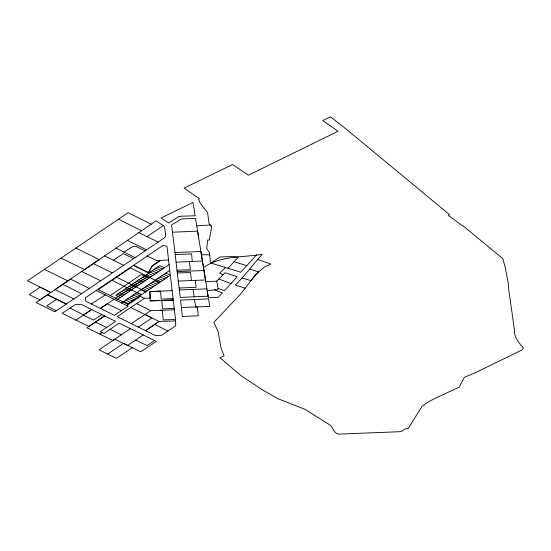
<?xml version="1.0" encoding="UTF-8"?>
<svg xmlns="http://www.w3.org/2000/svg" width="551" height="551" viewBox="0 0 551 551"><rect width="100%" height="100%" fill="white"/><g stroke="black" fill="none" stroke-linecap="round" stroke-linejoin="round"><path stroke-width="0.83" d="M196.728 225.834L210.262 224.98L211.646 226.681L209.311 240.133L207.72 240.022L206.715 248.418L209.58 253.129L209.738 254.893L201.397 254.727L200.881 251.525L174.97 252.53L171.575 224.939L181.692 218.912L195.564 218.416L205.502 279.97L178.262 281.079L174.97 252.53M245.154 288.173L235.298 285.046C245.133 275.548 253.026 264.349 262.248 254.328C242.667 257.654 220.393 255.423 203.505 267.607L208.099 296.183L180.26 297.409L178.262 281.079M225.09 267.325L228.059 268.296L238.252 257.138L232.667 256.552L219.925 256.993L210.957 263.096L225.476 267.449L219.684 273.248L223.086 274.618L224.966 272.786L237.185 276.657L224.471 290.659L218.003 288.318L216.763 281.12L223.086 274.618M228.059 268.296L240.759 272.235L256.745 254.72M130.787 307.527L158.984 321.453L145.595 330.724L117.211 316.722L144.41 298.325L150.154 298.091L149.893 291.631L172.132 290.632L175.549 319.394L175.707 325.82L161.326 335.407L155.664 335.669L145.595 330.724L158.984 321.453L175.59 320.909M151.153 224.209L39.968 299.889L29.258 294.606L40.14 287.147L50.802 292.533L27.55 280.783L128.121 212.72L151.153 224.209L156.105 220.868L163.75 225.876L164.687 227.315L165.761 236.172L164.136 238.039L54.749 311.783L36.097 302.513L47.517 294.771L66.292 304.021L47.517 294.771M154.521 340.49L147.11 345.567L135.629 340.084M138.824 232.598L147.041 236.634L163.248 225.628M130.429 328.658L119.161 323.106L103.939 333.5L100.31 331.743L115.614 321.357L80.935 304.297L75.101 304.669L62.167 313.319L88.89 326.461L104.587 315.937L86.886 327.797L112.859 340.49L130.429 328.658L156.312 341.372L140.705 351.82L114.856 339.147L99.022 349.809L116.364 358.315L132.302 347.695M89.365 288.504L70.576 279.116L55.017 289.681L73.882 298.911M96.239 290.467L85.343 297.829L85.777 301.239L114.401 315.337L128.087 306.211L96.239 290.467L163.082 245.388L166.967 246.304L172.132 290.632M138.37 327.156L151.938 317.975L144.961 314.525L131.276 323.657M107.7 354.059L123.486 343.376L127.66 345.422L143.281 334.967M110.2 295.563L141.366 274.515L146.731 277.16L115.565 298.215M75.99 320.117L91.624 309.559L83.408 315.103L93.56 320.11L101.901 314.614M116.165 300.309L169.054 264.583M121.523 302.96L169.742 270.396M56.677 299.289L46.801 305.929L56.305 310.743M116.006 248.095L124.106 252.138L132.24 246.696L136.049 246.421L145.044 250.843M114.078 299.283L100.365 308.422L107.259 303.828L121.337 310.709M126.702 305.523L140.409 296.41L144.41 298.325M144.961 314.525L150.712 310.695L174.35 309.758M113.286 260.217L123.266 253.605L133.466 258.639M99.8 334.113L102.08 332.604M91.314 303.966L105.269 294.93M214.745 289.978L222.432 292.877L218.134 297.395L208.361 297.774L207.19 290.542L218.051 289.626L218.003 288.318M205.785 281.795L216.763 281.12M168.516 259.989L156.656 260.589L147.275 256.029M174.185 308.326L162.545 308.891L161.767 300.447L150.223 300.88L149.865 291.61L160.61 291.155L161.181 299.069L173.042 298.546M176.079 262.193L202.424 261.009M194.489 299.503L208.547 298.856L209.731 306.452L195.688 306.969L194.489 299.503L180.583 300.102L182.36 316.46L198.326 315.813L197.196 306.914L181.417 307.472M179.082 288.015L196.094 287.333L195.35 280.363M172.594 232.205L197.595 231.131L198.553 236.916M175.549 319.394L163.22 319.931L162.352 310.234L160.114 310.323M179.302 289.964L206.921 288.862M177.167 271.588L203.966 270.52M175.204 254.562L191.624 253.949L192.265 261.456M150.223 300.88L173.2 300.019L161.767 300.447M177.023 270.183L190.364 269.749L189.461 261.567M177.312 272.938L190.543 272.573L191.404 280.562M241.944 278.021L251.029 280.638L256.167 274.061L264.57 266.884L270.885 264.046L257.51 259.418M234.12 261.759L246.793 265.672M249.892 269.088L258.681 271.918L256.167 274.061L240.009 294.757L213.802 322.335L218.127 331.53L221.109 348.39L224.078 355.822L220.056 357.702L240.532 375.369L263.13 390.266L278.2 398.807L305.047 409.345L330.889 425.62C333.011 428.692 334.285 433.045 338.252 434.147L400.997 431.653L405.384 428.864L408.098 428.685L422.059 406.287L427.975 402.161L434.477 398.628L459.272 387.112L464.273 377.359L475.671 372.552L522.045 349.947L523.45 348.156C519.249 343.108 513.918 337.384 514.476 330.325L508.47 287.601L508.118 282.284L505.384 268.089L502.849 258.619L463.06 225.834L462.661 225.979L448.335 215.441L449.554 214.683L344.795 127.956L330.428 116.853L322.79 120.545L337.99 131.303L248.432 175.184L232.66 164.535L184.055 188.063L199.483 198.759L198.635 199.255L200.123 203.099L207.617 212.727L209.063 223.506L211.646 226.681M218.795 279.033L231.096 283.483M60.927 258.082L84.53 269.584L99.152 259.597L75.728 247.978M95.44 322.073L106.577 327.494M110.124 329.278L121.337 334.774M127.364 240.374L146.573 249.81M104.538 255.919L123.589 265.286M93.312 263.585L112.273 272.89M81.734 271.498L100.668 280.783M147.041 236.634L158.096 242.082M164.294 267.8L159.824 265.589L115.848 295.295L120.325 297.499M157.91 266.884L162.387 269.088M156.002 268.172L160.472 270.383M165.844 273.034L170.314 275.238L127.55 304.124L98.216 289.654L130.401 267.917L159.728 282.387M154.087 269.467L158.564 271.671M163.929 274.322L168.406 276.533M152.179 270.755L156.649 272.965M162.015 275.617L166.492 277.821M150.265 272.049L154.735 274.253M160.107 276.905L164.577 279.116M148.35 273.337L152.827 275.548M158.192 278.2L162.669 280.404M146.442 274.632L150.912 276.836M156.284 279.488L160.754 281.699M144.527 275.92L149.004 278.131M154.37 280.783L158.846 282.987M142.619 277.215L147.089 279.419M152.455 282.071L156.932 284.282M140.705 278.503L145.175 280.714M150.547 283.366L155.017 285.57M138.79 279.798L143.267 282.002M148.632 284.653L153.109 286.864M136.882 281.086L141.352 283.297M146.724 285.948L151.194 288.152M134.967 282.381L139.444 284.585M144.81 287.236L149.287 289.447M133.06 283.669L137.53 285.879M142.895 288.531L147.372 290.735M116.598 277.236L145.932 291.706M131.145 284.963L135.615 287.167M140.987 289.819L145.457 292.03M129.23 286.251L133.707 288.462M127.322 287.546L131.792 289.75M137.165 292.402L141.635 294.613M112.011 280.335L141.345 294.806M125.408 288.834L129.884 291.045M135.25 293.69L139.727 295.901M123.5 290.129L127.97 292.333M133.335 294.985L137.812 297.196M121.585 291.417L126.055 293.628M131.427 296.273L135.897 298.484M119.67 292.712L124.147 294.916M129.513 297.568L133.989 299.778M117.762 294L122.232 296.211M127.605 298.856L132.075 301.066M125.69 300.15L130.167 302.361M123.775 301.438L128.252 303.649M44.417 269.322L67.918 280.927M124.106 252.138L135.029 257.579M62.842 284.364L81.631 293.704M136.552 303.629L150.712 310.695M118.451 219.167L141.579 230.752M154.721 324.394L167.89 331.034M70.011 308.064L83.669 314.931M201.397 254.727L203.505 267.607M193.098 289.399L194.152 296.844M209.58 253.129L210.489 263.433M152.042 266.085L148.488 272.724L133.48 265.306L148.474 272.704L152.042 266.085L160.327 260.403L152.042 266.085M178.875 216.688L168.634 222.983L161.092 217.955L192.974 202.479L195.164 215.792L181.389 216.192L178.875 216.688"/></g></svg>
